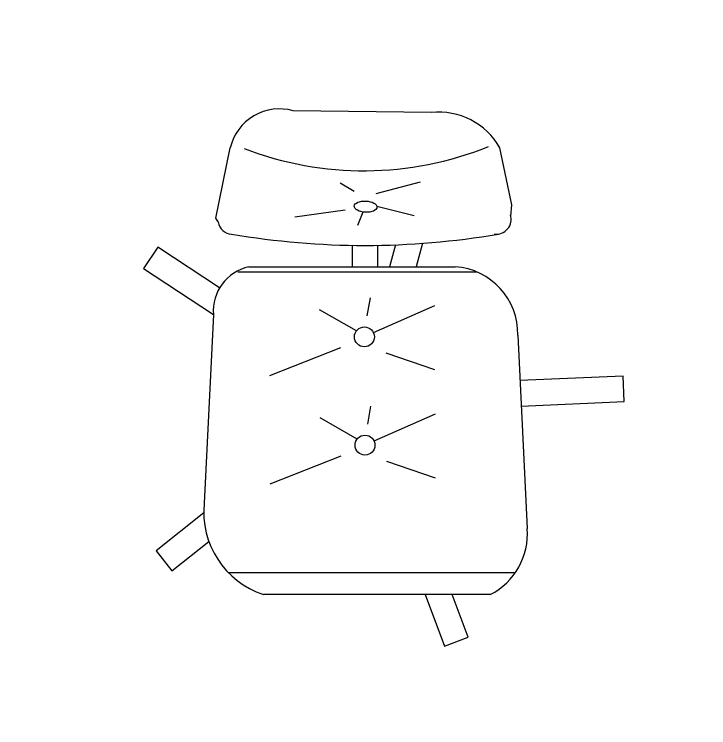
# Model space of a CAD drawing. Header units: millimetres. Extents: x 3103 to 179340, y -10977 to 70536.
# Drawn here: x 141078 to 142369, y 9411 to 10738 of the extents above; entities that cross this region are included whole.
import ezdxf

# ---------------------------------------------------------------- set-up
doc = ezdxf.new("R2010")
doc.units = ezdxf.units.MM
doc.header["$LTSCALE"] = 0.5
doc.layers.add('MEBEL', color=1, linetype='Continuous')

# ---------------------------------------------------------------- blocks, each defined once
blk = doc.blocks.new('m_52')
for p, q in [((-165.4486364661134, 909.05348841058), (-193.4878255449585, 825.9703166966428)), ((-120.536139203643, 893.8962673179267), (-165.4486364661134, 909.05348841058)), ((-156.7071954407147, 786.7174873618278), (-120.536139203643, 893.8962673179267)), ((-703.5735804566066, 566.1760305977878), (-255.7022540451144, 855.161641647479)), ((-686.6837352556759, 625.4273610625169), (-332.2598010940128, 854.1167438032207)), ((28.09510016517015, 467.1346953108077), (-147.5519755670684, 770.8851584427393)), ((-666.9327156888903, 752.3657315062519), (-695.2268144918489, 714.3352472266924)), ((-584.7329335666145, 691.2103504740735), (-666.9327156888903, 752.3657315062519)), ((-695.2268144918489, 714.3352472266924), (-627.2607944263727, 663.7695675249779)), ((-313.7301216138876, 559.5526923311627), (-231.2085859741201, 675.08075390671)), ((-390.1284655493801, 521.7156651841433), (-482.8051312885364, 498.5154768988941)), ((-321.8139542235876, 516.8920984421202), (-242.7858331293683, 520.9537638226539)), ((-203.6650190613582, 391.0449284664573), (-121.1434834215906, 506.5729900420047)), ((-350.0837073050789, 502.5325825648106), (-418.8013404205558, 398.0431941645875)), ((-468.1588092056918, 192.6249546369581), (-677.747062203649, 485.1100990789491)), ((-323.3176030346076, 482.5838438165156), (-310.2214565091417, 451.1836399560343)), ((183.4498759122216, 465.3757456487729), (28.09510016517015, 467.1346953106477)), ((182.9132269371185, 417.9775835590626), (183.4498759122216, 465.3757456487729)), ((45.30774067429593, 419.0461953989943), (182.9132269371185, 417.9775835590626)), ((32.89157916087424, 375.7110939914637), (-340.2660086360411, 134.933961882205)), ((-280.0633629968506, 353.207901319438), (-372.7400287360069, 330.0077130341888)), ((20.97012715699384, 356.736433500053), (-301.4577638684423, 148.6922573880802)), ((-211.7488516710582, 348.3843345774148), (-132.7207305768388, 352.4459999579485)), ((-240.0186047525494, 334.0248187000907), (-308.7362378680264, 229.5354302998821)), ((-213.2525004820782, 314.0760799518102), (-200.1563539566123, 282.675876091329)), ((113.9403290148475, 317.4894897348786), (121.6877622943721, 314.0857500628845)), ((121.6877622943721, 314.0857500628845), (169.7666591744055, 189.6140655570853)), ((-544.95533933345, 299.7962482843941), (-701.1750051526469, 188.9763661696852)), ((-673.749222631508, 150.3150131837392), (-517.3452002301929, 261.2656750858368)), ((-140.7218189136474, 252.4059191726919), (-180.5514149742085, 226.706171328442)), ((-119.0841254162951, 218.8717149887743), (-140.7218189136474, 252.4059191726919)), ((-180.5514149742085, 226.706171328442), (-158.9121805518516, 193.1695790113808)), ((-72.23729470622493, 171.1232388310091), (-1.000091879686806, 232.9308207600043)), ((-186.2988074619207, 174.4043864991472), (-198.9343198125134, 214.844739988017)), ((-701.1750051526469, 188.9763661696852), (-673.749222631508, 150.3150131837392)), ((-226.7572556945379, 144.9510972153148), (-240.2632766676252, 188.1775408473113)), ((-101.8868252494722, 156.2605671759593), (-107.2239745505503, 182.4392996699535)), ((-117.8686637734645, 132.8878278392731), (-185.7247147954185, 109.9675906243137)), ((-67.46128385985503, 133.029348286007), (-37.37032957974588, 134.4056215812525)), ((-104.0467262400198, 113.7050253019625), (-161.4474904467934, 50.80745536454924)), ((-108.8252389334957, -68.19106139975338), (108.8252389334957, 68.19106139975338)), ((-336.9086174808326, 13.48770114966464), (-327.2795000821934, -4.85902575658838)), ((-327.2795000821934, -4.85902575658838), (-251.2890706090839, -82.06898308196833))]:
    blk.add_line(p, q)
for centre in [(-340.2788179960917, 518.2368388872492), (-230.2137154435623, 349.7290750225293)]:
    blk.add_circle(centre, 18.51376571646434)
for centre, radius, start, end in [((-291.8330869014026, 697.2639303188698), 161.9787773929054, 27.03351207584488, 104.4526787577495), ((-576.5445994524634, 561.9988031491739), 127.0976445262209, 150.0625826650468, 217.2258010452207), ((-38.90115949517349, 416.0295049632623), 84.26291763833042, 315.278011232237, 37.33662794364342), ((651.5828266797471, -1019.064414991713), 1458.22268977132, 113.0438355803592, 132.6198180814713), ((94.25443628785433, 300.7453956416066), 25.84374313956803, 40.38326210390625, 121.4170458159174), ((-361.9020110028214, 257.5756476570896), 124.5355358446754, 211.4358401323078, 299.0358926468517), ((80.95732046762714, 158.1823437443454), 94.20749321388902, 287.2063694743877, 19.49007359296912), ((274.9445869562333, -431.3928085227744), 621.3192576373256, 101.8285300117151, 144.7222841794963), ((-317.7851783938822, 33.14056723514659), 27.56823866174212, 114.7937309933484, 230.6095534013222), ((-190.5424022772931, 32.506306163712), 129.6829002573132, 242.0679137563085, 309.0597583908861)]:
    blk.add_arc(centre, radius, start, end)
blk.add_ellipse((-100.9076317470171, 145.0501161870998), major_axis=(18.31955821170614, 10.61336332112186), ratio=0.4940613985153728)

msp = doc.modelspace()

# ---------------------------------------------------------------- block references
at = {"layer": 'MEBEL', "rotation": 147.1734912597115}
msp.add_blockref('m_52', (141724.9239272436, 10556.60018588358), dxfattribs=at)

doc.saveas('drawing.dxf')
